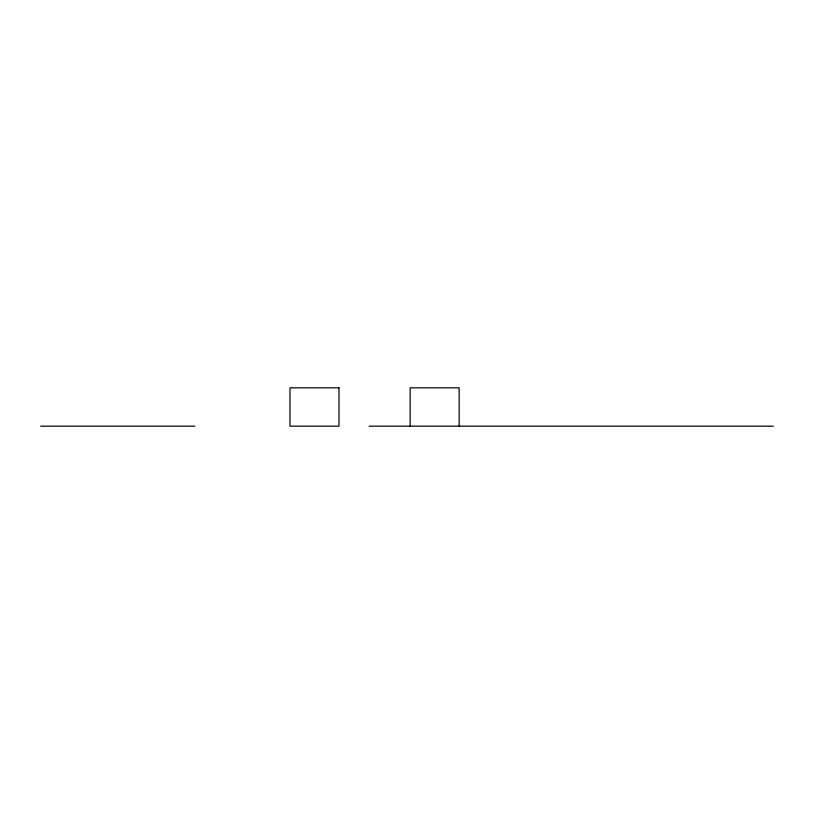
<?xml version="1.0" encoding="UTF-8"?>
<svg xmlns="http://www.w3.org/2000/svg" width="814" height="814" viewBox="0 0 814 814"><rect width="100%" height="100%" fill="white"/><g stroke="black" fill="none" stroke-linecap="round" stroke-linejoin="round"><path stroke-width="1.22" d="M40.7 426.18L194.79 426.18M369.149 426.18L773.3 426.18M459.147 426.18L459.147 387.82L410.134 387.82L410.134 426.18M338.98 387.82L289.967 387.82L289.967 426.18L338.98 426.18L338.98 387.82"/></g></svg>
